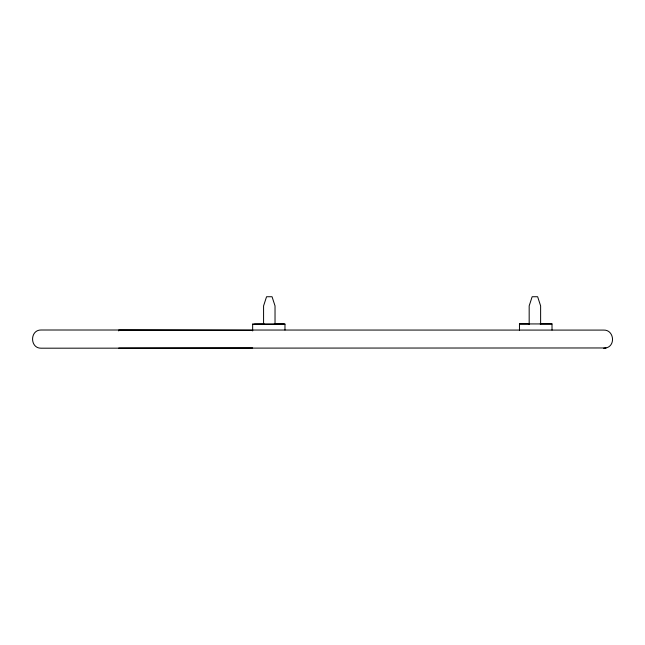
<?xml version="1.0" encoding="UTF-8"?>
<svg xmlns="http://www.w3.org/2000/svg" width="645" height="645" viewBox="0 0 645 645"><rect width="100%" height="100%" fill="white"/><g stroke="black" fill="none" stroke-linecap="round" stroke-linejoin="round"><path stroke-width="0.97" d="M118.745 330.917L118.745 330.014L252.655 330.353M252.655 347.913L118.745 348.082M284.977 330.047L284.977 324.121L252.647 324.217L264.41 324.153M519.459 330.442L519.467 323.927L552.015 323.943L552.015 330.087M606.01 347.961C616.015 345.76 613.895 329.635 603.664 330.095L41.336 330.006C29.67 329.571 29.662 348.582 41.32 348.195L606.018 347.961L603.68 348.268M274.206 324.137L284.977 324.129M519.459 323.943L529.327 323.943M540.179 323.943L552.015 323.943M254.461 324.209L284.187 324.209M252.655 324.121L252.655 330.933M540.623 324.209L540.623 305.891L537.64 296.732L532.149 296.732L529.174 305.891L529.174 324.209M275.028 324.209L275.028 305.891L272.053 296.732L266.554 296.732L263.579 305.891L263.579 324.209"/></g></svg>
